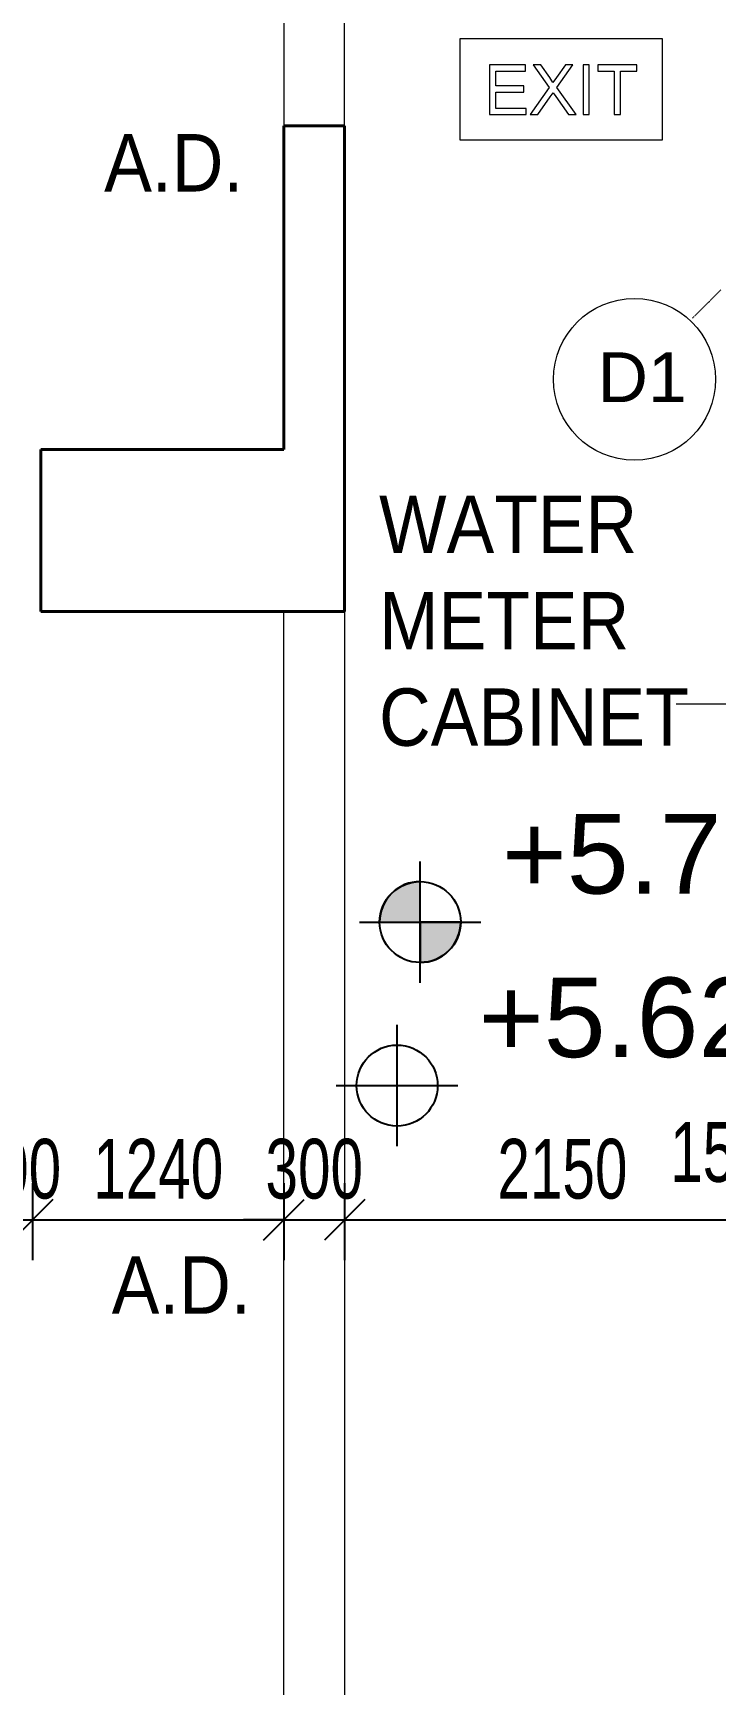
# Model space of a CAD drawing. Header units: millimetres. Extents: x 10569 to 232243, y -25347 to 80743.
# Drawn here: x 75151 to 78522, y 17736 to 25899 of the extents above; entities that cross this region are included whole.
import ezdxf

# ---------------------------------------------------------------- set-up
doc = ezdxf.new("R2010")
doc.units = ezdxf.units.MM
doc.linetypes.add('Hidden', pattern=[7.14375, 4.7625, -2.38125])
for name, color, linetype, lineweight in [('A-ANNO-DIMS', 211, 'Continuous', 5), ('A-ANNO-NOTE', 131, 'Continuous', 25), ('A-DETL-HDLN', 90, 'Hidden', 9), ('A-GENM', 13, 'Continuous', 20), ('A-WALL', 113, 'Continuous', 20), ('G-ANNO-TEXT', 231, 'Continuous', 5), ('S-COLS', 52, 'Continuous', 20)]:
    doc.layers.add(name, color=color, linetype=linetype, lineweight=lineweight)
doc.styles.add('Arial_1', font='arial.ttf', dxfattribs={"height": 393.413174})
doc.styles.add('Arial_2', font='arial.ttf', dxfattribs={"width": 0.7, "height": 295.05988})
doc.styles.add('Swis721 BT_4', font='swiss.ttf', dxfattribs={"height": 245.978428})
doc.styles.add('Swis721 BT_6', font='swiss.ttf', dxfattribs={"width": 0.89, "height": 283.821263})
doc.dimstyles.new('Linear_-_1_5mm_Arial', dxfattribs={"dimscale": 304.8, "dimtxt": 300, "dimasz": 0.656168, "dimexe": 0.656168, "dimexo": 0.0625, "dimgap": 0.328084, "dimtad": 1, "dimdec": 0, "dimzin": 0, "dimdsep": 46, "dimtxsty": 'Arial_2', "dimblk1": 'OBLIQUE', "dimblk2": 'OBLIQUE', "dimsah": 1, "dimcen": 0.09, "dimadec": 0, "dimazin": 0, "dimtfac": 1, "dimtdec": 4, "dimtix": 1, "dimtmove": 0, "dimatfit": 3, "dimfxl": 0.656168, "dimfxlon": 1, "dimtvp": 1, "dimtolj": 1, "dimtzin": 0, "dimarcsym": 2})
doc.dimstyles.new('Linear_-_1_5mm_Arial_1', dxfattribs={"dimscale": 304.8, "dimtxt": 300, "dimasz": 0.656168, "dimexe": 0.656168, "dimexo": 0.0625, "dimgap": 0.328084, "dimtad": 1, "dimdec": 0, "dimzin": 0, "dimdsep": 46, "dimtxsty": 'Arial_2', "dimblk1": 'OBLIQUE', "dimblk2": 'OBLIQUE', "dimsah": 1, "dimcen": 0.09, "dimadec": 0, "dimazin": 0, "dimtfac": 1, "dimtdec": 4, "dimtix": 1, "dimtmove": 2, "dimatfit": 3, "dimfxl": 0.656168, "dimfxlon": 1, "dimtvp": 1, "dimtolj": 1, "dimtzin": 0, "dimarcsym": 2})

# ---------------------------------------------------------------- blocks, each defined once
blk = doc.blocks.new('DLN_EXIT Sign Board - DLN_EXIT Sign Board-5973881-TENDER DRAFT G_F')
at = {"layer": 'A-GENM'}
for p, q in [((500, 250), (-500, 250)), ((-500, 250), (-500, -250)), ((500, -250), (500, 250)), ((-176.9, 121.2), (-353.8, 121.2)), ((-353.8, 121.2), (-353.8, -125)), ((-323.1, 17.3), (-323.1, 90.4)), ((-323.1, 90.4), (-176.9, 90.4)), ((-176.9, 90.4), (-176.9, 121.2)), ((-101.6, 121.2), (-138.5, 121.2)), ((-138.5, 121.2), (-59, 9.1)), ((-56.8, 58.1), (-101.6, 121.2)), ((20.3, 121.2), (-24, 58.5)), ((-21.8, 8.8), (57.7, 121.2)), ((57.7, 121.2), (20.3, 121.2)), ((138.5, 121.2), (107.7, 121.2)), ((107.7, 121.2), (107.7, -125)), ((138.5, -125), (138.5, 121.2)), ((373.1, 121.2), (180.8, 121.2)), ((180.8, 121.2), (180.8, 90.4)), ((180.8, 90.4), (261.5, 90.4)), ((261.5, 90.4), (261.5, -125)), ((292.3, -125), (292.3, 90.4)), ((292.3, 90.4), (373.1, 90.4)), ((373.1, 90.4), (373.1, 121.2)), ((-184.6, 17.3), (-323.1, 17.3)), ((-184.6, -13.5), (-184.6, 17.3)), ((-59, 9.1), (-153.8, -125)), ((-41.7, 33.5), (-56.8, 58.1)), ((-24, 58.5), (-41.7, 33.5)), ((73.1, -125), (-21.8, 8.8)), ((-323.1, -94.2), (-323.1, -13.5)), ((-323.1, -13.5), (-184.6, -13.5)), ((-116.4, -125), (-54.7, -37.6)), ((-54.7, -37.6), (-40.2, -17.3)), ((-40.2, -17.3), (-27, -35.8)), ((-27, -35.8), (36.2, -125)), ((-353.8, -125), (-173.1, -125)), ((-173.1, -94.2), (-323.1, -94.2)), ((-173.1, -125), (-173.1, -94.2)), ((-153.8, -125), (-116.4, -125)), ((36.2, -125), (73.1, -125)), ((107.7, -125), (138.5, -125)), ((261.5, -125), (292.3, -125)), ((-500, -250), (500, -250))]:
    blk.add_line(p, q, dxfattribs=at)
blk = doc.blocks.new('DLN_Slab Level Mark - FFL-2mm_Type 2-2670450-TENDER DRAFT G_F')
at = {"layer": 'A-ANNO-NOTE', "lineweight": 5}
h = blk.add_hatch(color=256, dxfattribs=at)
edge = h.paths.add_edge_path(flags=0)
edge.add_arc((0, 0), 1, 0, 90, ccw=False)
edge.add_line((1, 0), (0, 0))
edge.add_line((0, 0), (0, 1))
h = blk.add_hatch(color=256, dxfattribs=at)
edge = h.paths.add_edge_path(flags=0)
edge.add_arc((0, 0), 1, 180, 270, ccw=False)
edge.add_line((-1, 0), (0, 0))
edge.add_line((0, 0), (0, -1))
at = {"layer": 'A-ANNO-NOTE'}
for p, q in [((0, 1.5), (0, -1.5)), ((0, 1), (0, 0)), ((0, 0), (-1, 0)), ((0, -1), (0, 0)), ((0, 0), (1, 0)), ((-1.5, 0), (1.5, 0))]:
    blk.add_line(p, q, dxfattribs=at)
blk.add_circle((0, 0), 1, dxfattribs=at)
for start, end in [(360, 90), (180, 270)]:
    blk.add_arc((0, 0), 1, start, end, dxfattribs=at)
blk = doc.blocks.new('DLN_Slab Level Mark - SSL-2mm_Type 2-2670448-TENDER DRAFT G_F')
at = {"layer": 'A-ANNO-NOTE'}
for p, q in [((0, 1.5), (0, -1.5)), ((-1.5, 0), (1.5, 0))]:
    blk.add_line(p, q, dxfattribs=at)
blk.add_circle((0, 0), 1, dxfattribs=at)
blk = doc.blocks.new('GBP_Door Mark1 - 2 x 1_3_RT_ Border WHITE-11425889-TENDER DRAFT G_F')
at = {"layer": 'A-ANNO-NOTE', "lineweight": 5}
blk.add_circle((-31.356, 27.261), 2, dxfattribs=at)
blk = doc.blocks.new('_Oblique')
at = {"color": 0, "linetype": 'ByBlock', "lineweight": -2}
blk.add_line((-0.5, -0.5), (0.5, 0.5), dxfattribs=at)
blk = doc.blocks.new('DIMBLOCK143-TENDER DRAFT G_F')
at = {"layer": 'A-ANNO-DIMS', "color": 0, "lineweight": -2, "transparency": 16777216}
for p, q in [((74949.3, 20215.5), (74949.3, 19834.6)), ((75149.3, 20215.5), (75149.3, 19834.6)), ((74949.3, 20034.6), (74749.3, 20034.6)), ((74949.3, 20034.6), (75149.3, 20034.6)), ((75149.3, 20034.6), (75349.3, 20034.6))]:
    blk.add_line(p, q, dxfattribs=at)
at = {"layer": 'Defpoints', "color": 0, "transparency": 16777216}
for p in [(74949.3, 20234.6), (75149.3, 20234.6), (75149.3, 20034.6)]:
    blk.add_point(p, dxfattribs=at)
at = {"layer": 'A-ANNO-DIMS', "color": 0, "lineweight": -2, "transparency": 16777216, "xscale": 200, "yscale": 200, "zscale": 200}
blk.add_blockref('_Oblique', (74949.3, 20034.6), dxfattribs=at)
at = {"layer": 'A-ANNO-DIMS', "color": 0, "lineweight": -2, "transparency": 16777216, "xscale": 200, "yscale": 200, "zscale": 200, "rotation": 180}
blk.add_blockref('_Oblique', (75149.3, 20034.6), dxfattribs=at)
at = {"layer": 'A-ANNO-DIMS', "color": 0, "transparency": 16777216, "insert": (75049.3, 20285.2), "char_height": 295.06, "width": 564.923, "attachment_point": 5, "style": 'Arial_2'}
blk.add_mtext('\\A1;200', dxfattribs=at)
blk = doc.blocks.new('DIMBLOCK144-TENDER DRAFT G_F')
at = {"layer": 'A-ANNO-DIMS', "color": 0, "lineweight": -2, "transparency": 16777216}
for p, q in [((75149.3, 20215.5), (75149.3, 19834.6)), ((76389.3, 20215.5), (76389.3, 19834.6)), ((75149.3, 20034.6), (76389.3, 20034.6))]:
    blk.add_line(p, q, dxfattribs=at)
at = {"layer": 'Defpoints', "color": 0, "transparency": 16777216}
for p in [(75149.3, 20234.6), (76389.3, 20234.6), (76389.3, 20034.6)]:
    blk.add_point(p, dxfattribs=at)
at = {"layer": 'A-ANNO-DIMS', "color": 0, "lineweight": -2, "transparency": 16777216, "xscale": 200, "yscale": 200, "zscale": 200, "rotation": 180}
blk.add_blockref('_Oblique', (75149.3, 20034.6), dxfattribs=at)
at = {"layer": 'A-ANNO-DIMS', "color": 0, "lineweight": -2, "transparency": 16777216, "xscale": 200, "yscale": 200, "zscale": 200}
blk.add_blockref('_Oblique', (76389.3, 20034.6), dxfattribs=at)
at = {"layer": 'A-ANNO-DIMS', "color": 0, "transparency": 16777216, "insert": (75769.3, 20285.2), "char_height": 295.06, "width": 753.231, "attachment_point": 5, "style": 'Arial_2'}
blk.add_mtext('\\A1;1240', dxfattribs=at)
blk = doc.blocks.new('DIMBLOCK145-TENDER DRAFT G_F')
at = {"layer": 'A-ANNO-DIMS', "color": 0, "lineweight": -2, "transparency": 16777216}
for p, q in [((76389.3, 20215.5), (76389.3, 19834.6)), ((76689.3, 20215.5), (76689.3, 19834.6)), ((76389.3, 20034.6), (76189.3, 20034.6)), ((76389.3, 20034.6), (76689.3, 20034.6)), ((76689.3, 20034.6), (76889.3, 20034.6))]:
    blk.add_line(p, q, dxfattribs=at)
at = {"layer": 'Defpoints', "color": 0, "transparency": 16777216}
for p in [(76389.3, 20234.6), (76689.3, 20234.6), (76689.3, 20034.6)]:
    blk.add_point(p, dxfattribs=at)
at = {"layer": 'A-ANNO-DIMS', "color": 0, "lineweight": -2, "transparency": 16777216, "xscale": 200, "yscale": 200, "zscale": 200}
blk.add_blockref('_Oblique', (76389.3, 20034.6), dxfattribs=at)
at = {"layer": 'A-ANNO-DIMS', "color": 0, "lineweight": -2, "transparency": 16777216, "xscale": 200, "yscale": 200, "zscale": 200, "rotation": 180}
blk.add_blockref('_Oblique', (76689.3, 20034.6), dxfattribs=at)
at = {"layer": 'A-ANNO-DIMS', "color": 0, "transparency": 16777216, "insert": (76539.3, 20285.3), "char_height": 295.06, "width": 564.923, "attachment_point": 5, "style": 'Arial_2'}
blk.add_mtext('\\A1;300', dxfattribs=at)
blk = doc.blocks.new('DIMBLOCK146-TENDER DRAFT G_F')
at = {"layer": 'A-ANNO-DIMS', "color": 0, "lineweight": -2, "transparency": 16777216}
for p, q in [((76689.3, 20215.5), (76689.3, 19834.6)), ((78839.3, 20215.5), (78839.3, 19834.6)), ((76689.3, 20034.6), (78839.3, 20034.6))]:
    blk.add_line(p, q, dxfattribs=at)
at = {"layer": 'Defpoints', "color": 0, "transparency": 16777216}
for p in [(76689.3, 20234.6), (78839.3, 20234.6), (78839.3, 20034.6)]:
    blk.add_point(p, dxfattribs=at)
at = {"layer": 'A-ANNO-DIMS', "color": 0, "lineweight": -2, "transparency": 16777216, "xscale": 200, "yscale": 200, "zscale": 200, "rotation": 180}
blk.add_blockref('_Oblique', (76689.3, 20034.6), dxfattribs=at)
at = {"layer": 'A-ANNO-DIMS', "color": 0, "lineweight": -2, "transparency": 16777216, "xscale": 200, "yscale": 200, "zscale": 200}
blk.add_blockref('_Oblique', (78839.3, 20034.6), dxfattribs=at)
at = {"layer": 'A-ANNO-DIMS', "color": 0, "transparency": 16777216, "insert": (77764.3, 20285.2), "char_height": 295.06, "width": 753.231, "attachment_point": 5, "style": 'Arial_2'}
blk.add_mtext('\\A1;2150', dxfattribs=at)
blk = doc.blocks.new('DIMBLOCK147-TENDER DRAFT G_F')
at = {"layer": 'A-ANNO-DIMS', "color": 0, "lineweight": -2, "transparency": 16777216}
for p, q in [((78839.3, 20215.5), (78839.3, 19834.6)), ((78989.3, 20215.5), (78989.3, 19834.6)), ((78839.3, 20034.6), (78639.3, 20034.6)), ((78839.3, 20034.6), (78989.3, 20034.6)), ((78989.3, 20034.6), (79189.3, 20034.6))]:
    blk.add_line(p, q, dxfattribs=at)
at = {"layer": 'Defpoints', "color": 0, "transparency": 16777216}
for p in [(78839.3, 20234.6), (78989.3, 20234.6), (78989.3, 20034.6)]:
    blk.add_point(p, dxfattribs=at)
at = {"layer": 'A-ANNO-DIMS', "color": 0, "lineweight": -2, "transparency": 16777216, "xscale": 200, "yscale": 200, "zscale": 200}
blk.add_blockref('_Oblique', (78839.3, 20034.6), dxfattribs=at)
at = {"layer": 'A-ANNO-DIMS', "color": 0, "lineweight": -2, "transparency": 16777216, "xscale": 200, "yscale": 200, "zscale": 200, "rotation": 180}
blk.add_blockref('_Oblique', (78989.3, 20034.6), dxfattribs=at)
at = {"layer": 'A-ANNO-DIMS', "color": 0, "transparency": 16777216, "insert": (78296.3, 20517.3), "char_height": 295.06, "width": 564.923, "attachment_point": 1, "line_spacing_factor": 0.938532, "style": 'Arial_2'}
blk.add_mtext('\\A1;150', dxfattribs=at)

msp = doc.modelspace()

# ---------------------------------------------------------------- linework, layer by layer
at = {"layer": 'A-DETL-HDLN'}
msp.add_line((78406.98683, 24491.06413), (78548.40819, 24632.48548), dxfattribs=at)
at = {"layer": 'A-WALL'}
for p, q in [((76689.29296, 25440.81879), (76689.29296, 27547.48546)), ((76389.29296, 27247.48546), (76389.29296, 25440.81879)), ((76389.29296, 25440.81879), (76689.29296, 25440.81879)), ((76389.29296, 16424.15213), (76389.29296, 23040.81879)), ((76389.29296, 23040.81879), (76689.29296, 23040.81879)), ((76689.29296, 23040.81879), (76689.29296, 16424.15213))]:
    msp.add_line(p, q, dxfattribs=at)
at = {"layer": 'A-WALL', "color": 10, "lineweight": 40}
for p, q in [((76389.29296, 25440.81879), (76389.29296, 23840.81879)), ((76389.29296, 25440.81879), (76689.29296, 25440.81879)), ((76689.29296, 25440.81879), (76689.29296, 23840.81879))]:
    msp.add_line(p, q, dxfattribs=at)
at = {"layer": 'G-ANNO-TEXT', "color": 60}
msp.add_line((79563.32305, 22582.1302), (78326.32116, 22582.1302), dxfattribs=at)
at = {"layer": 'S-COLS', "color": 10, "lineweight": 40}
for p, q in [((76389.29296, 23840.81879), (75189.29297, 23840.81879)), ((75189.29297, 23840.81879), (75189.29297, 23040.81879)), ((76689.29297, 23040.81879), (76689.29297, 23840.81879)), ((76689.29297, 23040.81879), (75189.29297, 23040.81879))]:
    msp.add_line(p, q, dxfattribs=at)

# ---------------------------------------------------------------- block references
at = {"layer": 'A-ANNO-NOTE', "xscale": 200, "yscale": 200, "zscale": 200}
msp.add_blockref('GBP_Door Mark1 - 2 x 1_3_RT_ Border WHITE-11425889-TENDER DRAFT G_F', (84391.4274, 18736.04407), dxfattribs=at)
at = {"layer": 'A-ANNO-NOTE'}
for name, p, xscale, yscale, zscale, rotation in [('DLN_Slab Level Mark - FFL-2mm_Type 2-2670450-TENDER DRAFT G_F', (77062.08266, 21506.22006), 200.0000000000001, 200.0000000000001, 200.0000000000001, 89.99999999999984), ('DLN_Slab Level Mark - SSL-2mm_Type 2-2670448-TENDER DRAFT G_F', (76948.08266, 20698.01461), 200, 200, 200, 90.00000000000004)]:
    msp.add_blockref(name, p, dxfattribs=dict(at, xscale=xscale, yscale=yscale, zscale=zscale, rotation=rotation))
at = {"layer": 'A-GENM'}
msp.add_blockref('DLN_EXIT Sign Board - DLN_EXIT Sign Board-5973881-TENDER DRAFT G_F', (77758.61013, 25621.42167), dxfattribs=at)

# ---------------------------------------------------------------- texts
at = {"layer": 'A-ANNO-NOTE', "lineweight": 5}
for s, insert, char_height, width, attachment_point, line_spacing_factor, style in [('D1', (78157.74859, 24321.78033), 245.978428, 514.7814219, 2, 1.00667, 'Swis721 BT_4'), ('+5.70', (77464.87765, 22040.27482), 393.413174, 1656, 1, 0.938532, 'Arial_1'), ('+5.625', (77350.87765, 21232.06937), 393.413174, 2020.8, 1, 0.938532, 'Arial_1')]:
    msp.add_mtext(s, dxfattribs=dict(at, insert=insert, char_height=char_height, width=width, attachment_point=attachment_point, line_spacing_factor=line_spacing_factor, style=style))
at = {"layer": 'G-ANNO-TEXT', "color": 7, "char_height": 283.821263, "attachment_point": 1, "line_spacing_factor": 1.00667, "style": 'Swis721 BT_6'}
for s, insert, width in [('A.D.', (75502.4886, 25400.19722), 792), ('WATER\\PMETER\\PCABINET', (76859.32116, 23613.57051), 1760.4), ('A.D.', (75539.53323, 19854.34257), 792)]:
    msp.add_mtext(s, dxfattribs=dict(at, insert=insert, width=width))

# ---------------------------------------------------------------- dimensions: what is measured, and where the dimension line sits
at = {"layer": 'A-ANNO-DIMS'}
dim = msp.add_linear_dim(base=(78989.29296, 20034.55354), p1=(78839.29296, 20234.55354), p2=(78989.29296, 20234.55354), dimstyle='Linear_-_1_5mm_Arial_1', override={"dimpost": '<>', "dimfxl": 150}, dxfattribs=at)
dim.commit()
dim.dimension.update_dxf_attribs({"geometry": 'DIMBLOCK147-TENDER DRAFT G_F', "text_midpoint": (78578.7149, 20320.59914), "dimtype": 160})
for base, p1, p2, override, picture, middle in [((75149.293, 20034.55354), (74949.293, 20234.55354), (75149.293, 20234.55354), {"dimpost": '<>', "dimfxl": 200}, 'DIMBLOCK143-TENDER DRAFT G_F', (75049.293, 20285.20315)), ((76389.29296, 20034.55354), (75149.293, 20234.55354), (76389.29296, 20234.55354), {"dimpost": '<>', "dimfxl": 1239.999965}, 'DIMBLOCK144-TENDER DRAFT G_F', (75769.29298, 20285.20315)), ((76689.29296, 20034.55354), (76389.29296, 20234.55354), (76689.29296, 20234.55354), {"dimpost": '<>', "dimfxl": 300}, 'DIMBLOCK145-TENDER DRAFT G_F', (76539.29296, 20285.30378)), ((78839.29296, 20034.55354), (76689.29296, 20234.55354), (78839.29296, 20234.55354), {"dimpost": '<>', "dimfxl": 2150}, 'DIMBLOCK146-TENDER DRAFT G_F', (77764.29296, 20285.20315))]:
    dim = msp.add_linear_dim(base=base, p1=p1, p2=p2, dimstyle='Linear_-_1_5mm_Arial', override=override, dxfattribs=at)
    dim.commit()
    dim.dimension.update_dxf_attribs({"geometry": picture, "text_midpoint": middle})

doc.saveas('drawing.dxf')
